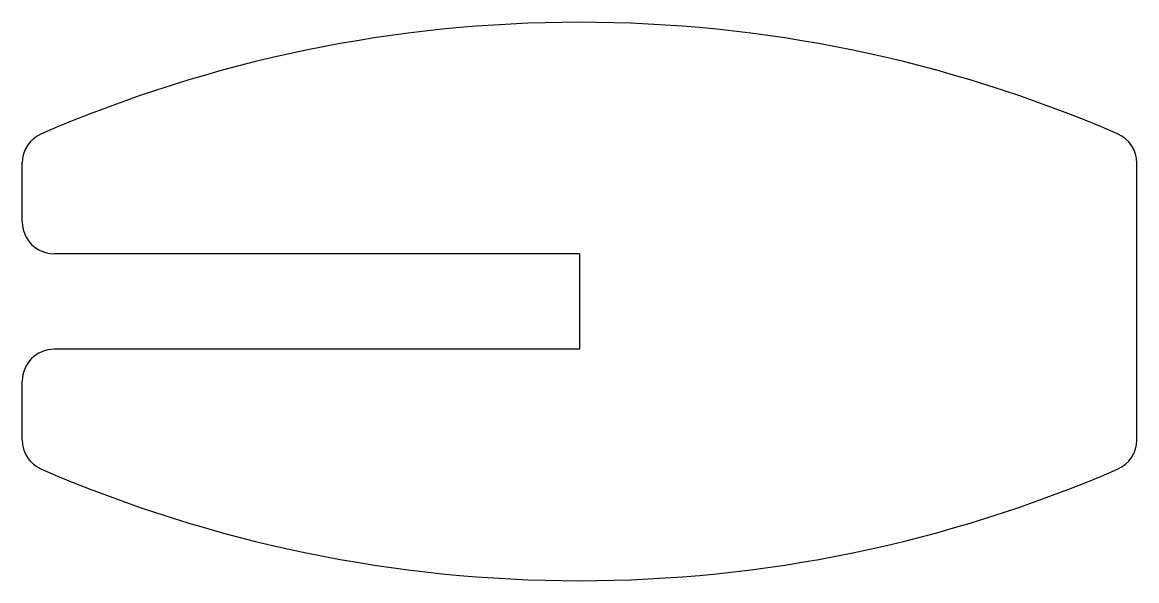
# Model space of a CAD drawing. Header units: millimetres. Extents: x -17.5 to 17.5, y -8.8 to 8.8.
import ezdxf

# ---------------------------------------------------------------- set-up
doc = ezdxf.new("R2010")
doc.units = ezdxf.units.MM

msp = doc.modelspace()

# ---------------------------------------------------------------- linework, layer by layer
at = {"color": 7, "linetype": 'Continuous', "lineweight": 25}
for p, q in [((-17.5, 2.5), (-17.5, 4.349)), ((17.5, -4.349), (17.5, 4.349)), ((0, 1.5), (-16.5, 1.5)), ((0, 1.5), (0, -1.5)), ((0, -1.5), (-16.5, -1.5)), ((-17.5, -4.349), (-17.5, -2.5))]:
    msp.add_line(p, q, dxfattribs=at)
for centre, radius, start, end in [((0, -33.73), 42.5, 66.5724, 113.4276), ((-16.5, 4.349), 1, 113.4276, 180), ((16.5, 4.349), 1, 0, 66.5724), ((-16.5, 2.5), 1, 180, 270), ((-16.5, -2.5), 1, 90, 180), ((-16.5, -4.349), 1, 180, 246.5724), ((16.5, -4.349), 1, 293.4276, 0), ((0, 33.73), 42.5, 246.5724, 293.4276)]:
    msp.add_arc(centre, radius, start, end, dxfattribs=at)

doc.saveas('drawing.dxf')
